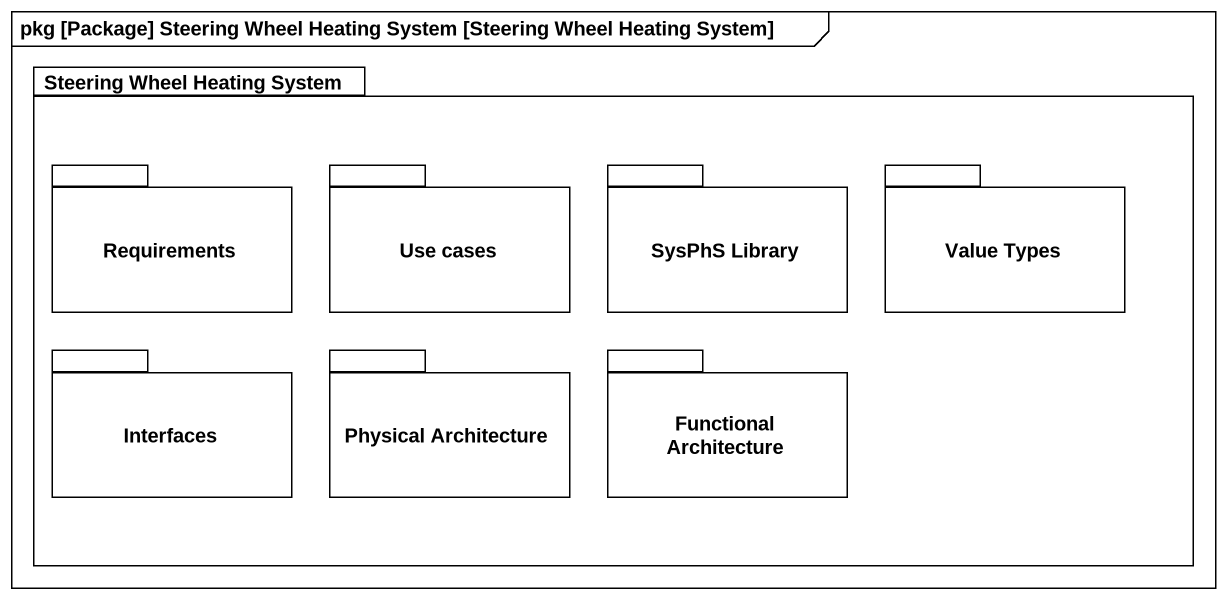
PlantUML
@startuml
mainframe pkg [Package] Steering Wheel Heating System [Steering Wheel Heating System]
package "Steering Wheel Heating System" as Steering_Wheel_Heating {
  package Requirements {
  }
  package "Use cases" as Use_cases {
  }
  package "SysPhS Library" as SysPhS_Library {
  }
  package "Value Types" as Value_Types {
  }
  package Interfaces {
  }
  package "Physical Architecture" as Physical_Architecture {
  }
  package "Functional Architecture" as Functional_Architecture {
  }
}
@enduml
